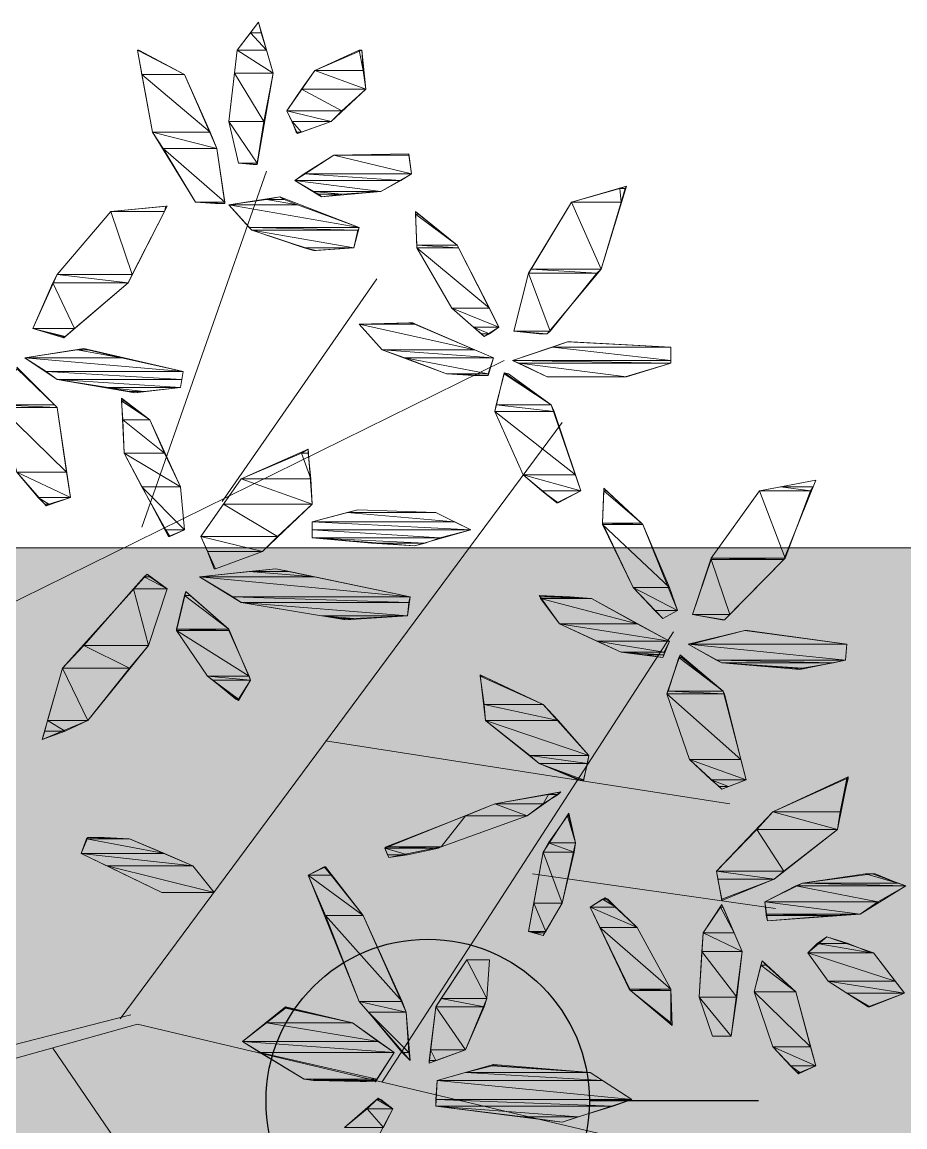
# Model space of a CAD drawing. Header units: metres. Extents: x 349703 to 349913, y 9282546 to 9282694.
# Drawn here: x 349772.268 to 349773.469, y 9282599.967 to 9282601.47 of the extents above; entities that cross this region are included whole.
import ezdxf

# ---------------------------------------------------------------- set-up
doc = ezdxf.new("R2010")
doc.units = ezdxf.units.M
doc.header["$LTSCALE"] = 0.25
for name, color, linetype, lineweight in [('AREA-VERDE', 3, 'CONTINUOUS', 9), ('ARQ-FONDO', 253, 'CONTINUOUS', 9), ('LLORAD-SIMB', 1, 'CONTINUOUS', 25), ('LLORAD-TRAMO', 1, 'CONTINUOUS', 70)]:
    doc.layers.add(name, color=color, linetype=linetype, lineweight=lineweight)

# ---------------------------------------------------------------- blocks, each defined once
blk = doc.blocks.new('ARBOL 1')
at = {"layer": 'ARQ-FONDO', "linetype": 'Continuous', "lineweight": -2}
for p, q in [((348215.4803, 9282665.0974), (348215.5096, 9282665.1358)), ((348215.5096, 9282665.1358), (348215.5297, 9282665.0664)), ((348215.3451, 9282665.0974), (348215.409, 9282665.0645)), ((348215.3652, 9282664.9859), (348215.3451, 9282665.0974)), ((348215.4694, 9282665.0006), (348215.4803, 9282665.0974)), ((348215.5863, 9282665.07), (348215.6503, 9282665.0974)), ((348215.6503, 9282665.0974), (348215.6558, 9282665.0444)), ((348215.5479, 9282665.0152), (348215.5863, 9282665.07)), ((348215.409, 9282665.0645), (348215.4529, 9282664.964)), ((348215.5297, 9282665.0664), (348215.5077, 9282664.9421)), ((348215.6558, 9282665.0444), (348215.6083, 9282665.0006)), ((348215.5626, 9282664.9841), (348215.5479, 9282665.0152)), ((348215.4822, 9282664.9439), (348215.4694, 9282665.0006)), ((348215.6083, 9282665.0006), (348215.5626, 9282664.9841)), ((348215.4237, 9282664.8909), (348215.3652, 9282664.9859)), ((348215.4529, 9282664.964), (348215.4639, 9282664.8891)), ((348215.5589, 9282664.9201), (348215.6119, 9282664.9549)), ((348215.6119, 9282664.9549), (348215.7143, 9282664.9567)), ((348215.7143, 9282664.9567), (348215.7179, 9282664.9293)), ((348215.3506, 9282664.4486), (348215.5205, 9282664.9329)), ((348215.5077, 9282664.9421), (348215.4822, 9282664.9439)), ((348215.5955, 9282664.8982), (348215.5589, 9282664.9201)), ((348215.7179, 9282664.9293), (348215.6759, 9282664.9055)), ((348215.6759, 9282664.9055), (348215.5955, 9282664.8982)), ((348216.0103, 9282664.9128), (348215.9354, 9282664.8909)), ((348215.9756, 9282664.7995), (348216.0103, 9282664.9128)), ((348215.4639, 9282664.8891), (348215.4237, 9282664.8909)), ((348215.4694, 9282664.8872), (348215.5388, 9282664.8982)), ((348215.5004, 9282664.8525), (348215.4694, 9282664.8872)), ((348215.5388, 9282664.8982), (348215.6466, 9282664.8562)), ((348215.9354, 9282664.8909), (348215.8769, 9282664.794)), ((348215.3085, 9282664.8781), (348215.2354, 9282664.7922)), ((348215.3853, 9282664.8854), (348215.3085, 9282664.8781)), ((348215.3323, 9282664.7812), (348215.3853, 9282664.8854)), ((348215.7234, 9282664.8781), (348215.7801, 9282664.8324)), ((348215.7252, 9282664.8288), (348215.7234, 9282664.8781)), ((348215.5845, 9282664.8251), (348215.5004, 9282664.8525)), ((348215.6466, 9282664.8562), (348215.6393, 9282664.8288)), ((348215.6393, 9282664.8288), (348215.5845, 9282664.8251)), ((348215.7728, 9282664.7465), (348215.7252, 9282664.8288)), ((348215.7801, 9282664.8324), (348215.8367, 9282664.7209)), ((348215.9025, 9282664.7118), (348215.9756, 9282664.7995)), ((348215.2354, 9282664.7922), (348215.2025, 9282664.7191)), ((348215.4602, 9282664.4833), (348215.6704, 9282664.7867)), ((348215.8769, 9282664.794), (348215.8568, 9282664.7154)), ((348215.2446, 9282664.7063), (348215.3323, 9282664.7812)), ((348215.8166, 9282664.7081), (348215.7728, 9282664.7465)), ((348215.6466, 9282664.7246), (348215.7179, 9282664.7264)), ((348215.6777, 9282664.6899), (348215.6466, 9282664.7246)), ((348215.7179, 9282664.7264), (348215.8294, 9282664.6789)), ((348215.2025, 9282664.7191), (348215.2446, 9282664.7063)), ((348215.8367, 9282664.7209), (348215.8166, 9282664.7081)), ((348215.8568, 9282664.7154), (348215.9025, 9282664.7118)), ((348215.1916, 9282664.6789), (348215.272, 9282664.6917)), ((348215.272, 9282664.6917), (348215.4072, 9282664.6606)), ((348215.855, 9282664.6752), (348215.9299, 9282664.7008)), ((348215.9299, 9282664.7008), (348216.0707, 9282664.6935)), ((348216.0707, 9282664.6935), (348216.0707, 9282664.6716)), ((348215.2354, 9282664.6496), (348215.1916, 9282664.6789)), ((348215.7654, 9282664.657), (348215.6777, 9282664.6899)), ((348215.8294, 9282664.6789), (348215.8221, 9282664.6551)), ((348215.1239, 9282664.3207), (348215.844, 9282664.6752)), ((348215.1806, 9282664.6661), (348215.2354, 9282664.6113)), ((348215.9025, 9282664.6533), (348215.855, 9282664.6752)), ((348216.0707, 9282664.6716), (348216.0085, 9282664.6533)), ((348215.3414, 9282664.6314), (348215.2354, 9282664.6496)), ((348215.4072, 9282664.6606), (348215.4036, 9282664.6387)), ((348215.8221, 9282664.6551), (348215.7654, 9282664.657)), ((348215.8312, 9282664.6058), (348215.844, 9282664.6588)), ((348215.844, 9282664.6588), (348215.908, 9282664.6149)), ((348216.0085, 9282664.6533), (348215.9025, 9282664.6533)), ((348215.4036, 9282664.6387), (348215.3414, 9282664.6314)), ((348215.3231, 9282664.6241), (348215.3268, 9282664.5491)), ((348215.3615, 9282664.5948), (348215.3231, 9282664.6241)), ((348215.2354, 9282664.6113), (348215.2537, 9282664.4888)), ((348215.8696, 9282664.5199), (348215.8312, 9282664.6058)), ((348215.908, 9282664.6149), (348215.9482, 9282664.4979)), ((348215.3213, 9282663.7797), (348215.9226, 9282664.5912)), ((348215.4036, 9282664.5034), (348215.3615, 9282664.5948)), ((348215.3268, 9282664.5491), (348215.3871, 9282664.4358)), ((348215.4858, 9282664.5144), (348215.5772, 9282664.5546)), ((348215.5772, 9282664.5546), (348215.5827, 9282664.4797)), ((348215.2208, 9282664.4778), (348215.1806, 9282664.5235)), ((348215.431, 9282664.4358), (348215.4858, 9282664.5144)), ((348215.9153, 9282664.4815), (348215.8696, 9282664.5199)), ((348216.2681, 9282664.5126), (348216.1913, 9282664.4979)), ((348216.2242, 9282664.4047), (348216.2681, 9282664.5126)), ((348215.409, 9282664.4449), (348215.4036, 9282664.5034)), ((348215.9482, 9282664.4979), (348215.9153, 9282664.4815)), ((348215.9775, 9282664.4541), (348215.9793, 9282664.5016)), ((348215.9793, 9282664.5016), (348216.0323, 9282664.4523)), ((348216.1913, 9282664.4979), (348216.1255, 9282664.4066)), ((348215.2537, 9282664.4888), (348215.2208, 9282664.4778)), ((348215.5827, 9282664.4797), (348215.515, 9282664.4157)), ((348215.5827, 9282664.4559), (348215.6448, 9282664.4724)), ((348215.6448, 9282664.4724), (348215.7508, 9282664.4687)), ((348215.7508, 9282664.4687), (348215.7983, 9282664.4449)), ((348215.5827, 9282664.434), (348215.5827, 9282664.4559)), ((348216.0195, 9282664.3664), (348215.9775, 9282664.4541)), ((348216.0323, 9282664.4523), (348216.0798, 9282664.3353)), ((348215.3871, 9282664.4358), (348215.409, 9282664.4449)), ((348215.4511, 9282664.3919), (348215.431, 9282664.4358)), ((348215.7983, 9282664.4449), (348215.7216, 9282664.423)), ((348215.7216, 9282664.423), (348215.5827, 9282664.434)), ((348215.515, 9282664.4157), (348215.4511, 9282664.3919)), ((348216.1255, 9282664.4066), (348216.0999, 9282664.3298)), ((348215.4291, 9282664.381), (348215.5333, 9282664.3919)), ((348215.5333, 9282664.3919), (348215.7161, 9282664.3536)), ((348216.1438, 9282664.3225), (348216.2242, 9282664.4047)), ((348215.2427, 9282664.2567), (348215.3579, 9282664.3846)), ((348215.3579, 9282664.3846), (348215.3853, 9282664.3645)), ((348215.4858, 9282664.3463), (348215.4291, 9282664.381)), ((348215.3853, 9282664.3645), (348215.3597, 9282664.2878)), ((348215.4109, 9282664.3609), (348215.3981, 9282664.3079)), ((348215.4694, 9282664.3097), (348215.4109, 9282664.3609)), ((348216.0597, 9282664.3243), (348216.0195, 9282664.3664)), ((348215.6284, 9282664.3225), (348215.4858, 9282664.3463)), ((348215.7161, 9282664.3536), (348215.7124, 9282664.328)), ((348215.8916, 9282664.3554), (348215.9628, 9282664.3517)), ((348215.919, 9282664.317), (348215.8916, 9282664.3554)), ((348215.9628, 9282664.3517), (348216.0688, 9282664.2933)), ((348216.0798, 9282664.3353), (348216.0597, 9282664.3243)), ((348215.7124, 9282664.328), (348215.6284, 9282664.3225)), ((348216.003, 9282664.2786), (348215.919, 9282664.317)), ((348216.0999, 9282664.3298), (348216.1438, 9282664.3225)), ((348215.3981, 9282664.3079), (348215.4401, 9282664.2457)), ((348215.4986, 9282664.2402), (348215.4694, 9282664.3097)), ((348215.6777, 9282663.6938), (348216.0743, 9282664.306)), ((348216.0944, 9282664.2896), (348216.1712, 9282664.3079)), ((348216.1712, 9282664.3079), (348216.3101, 9282664.2896)), ((348215.3597, 9282664.2878), (348215.2775, 9282664.1854)), ((348216.0688, 9282664.2933), (348216.0597, 9282664.2713)), ((348216.1401, 9282664.264), (348216.0944, 9282664.2896)), ((348216.3101, 9282664.2896), (348216.3083, 9282664.2677)), ((348216.0597, 9282664.2713), (348216.003, 9282664.2786)), ((348216.0652, 9282664.222), (348216.0835, 9282664.275)), ((348216.0835, 9282664.275), (348216.1419, 9282664.2256)), ((348215.2153, 9282664.1598), (348215.2427, 9282664.2567)), ((348216.2461, 9282664.2549), (348216.1401, 9282664.264)), ((348216.3083, 9282664.2677), (348216.2461, 9282664.2549)), ((348215.4401, 9282664.2457), (348215.4822, 9282664.2128)), ((348215.4822, 9282664.2128), (348215.4986, 9282664.2402)), ((348215.8111, 9282664.2476), (348215.8184, 9282664.1854)), ((348215.897, 9282664.2073), (348215.8111, 9282664.2476)), ((348216.1419, 9282664.2256), (348216.173, 9282664.105)), ((348216.0962, 9282664.1324), (348216.0652, 9282664.222)), ((348215.9592, 9282664.1379), (348215.897, 9282664.2073)), ((348215.2775, 9282664.1854), (348215.2153, 9282664.1598)), ((348215.8184, 9282664.1854), (348215.8916, 9282664.1269)), ((348215.6009, 9282664.158), (348216.1511, 9282664.0721)), ((348215.9519, 9282664.1032), (348215.9592, 9282664.1379)), ((348215.8916, 9282664.1269), (348215.9519, 9282664.1032)), ((348216.1401, 9282664.0922), (348216.0962, 9282664.1324)), ((348216.173, 9282664.105), (348216.1401, 9282664.0922)), ((348216.2096, 9282664.0611), (348216.3119, 9282664.1087)), ((348216.3119, 9282664.1087), (348216.2973, 9282664.0374)), ((348215.9208, 9282664.0886), (348215.8312, 9282664.0721)), ((348215.8751, 9282664.0557), (348215.9208, 9282664.0886)), ((348215.8312, 9282664.0721), (348215.6814, 9282664.0118)), ((348216.1328, 9282663.9807), (348216.2096, 9282664.0611)), ((348215.7581, 9282664.0136), (348215.8751, 9282664.0557)), ((348215.9318, 9282664.0593), (348215.897, 9282664.0063)), ((348215.9409, 9282664.0191), (348215.9318, 9282664.0593)), ((348216.2973, 9282664.0374), (348216.2114, 9282663.9698)), ((348215.2683, 9282664.0045), (348215.2775, 9282664.0264)), ((348215.2775, 9282664.0264), (348215.3341, 9282664.0246)), ((348215.3341, 9282664.0246), (348215.42, 9282663.988)), ((348215.9226, 9282663.9369), (348215.9409, 9282664.0191)), ((348215.378, 9282663.9515), (348215.2683, 9282664.0045)), ((348215.6814, 9282664.0118), (348215.6869, 9282663.999)), ((348215.6869, 9282663.999), (348215.7581, 9282664.0136)), ((348215.897, 9282664.0063), (348215.8769, 9282663.8985)), ((348215.42, 9282663.988), (348215.4493, 9282663.9515)), ((348215.5772, 9282663.9752), (348215.6009, 9282663.9862)), ((348215.6009, 9282663.9862), (348215.6521, 9282663.9204)), ((348215.6466, 9282663.8034), (348215.5772, 9282663.9752)), ((348215.8824, 9282663.9771), (348216.2132, 9282663.9295)), ((348216.1401, 9282663.9405), (348216.1328, 9282663.9807)), ((348216.2114, 9282663.9698), (348216.1401, 9282663.9405)), ((348216.2498, 9282663.9643), (348216.3448, 9282663.9771)), ((348216.3448, 9282663.9771), (348216.3905, 9282663.9606)), ((348216.1986, 9282663.9387), (348216.2498, 9282663.9643)), ((348216.3905, 9282663.9606), (348216.3284, 9282663.9222)), ((348215.4493, 9282663.9515), (348215.378, 9282663.9515)), ((348215.961, 9282663.9314), (348215.9811, 9282663.9442)), ((348215.9811, 9282663.9442), (348216.025, 9282663.904)), ((348215.897, 9282663.893), (348215.9226, 9282663.9369)), ((348216.0158, 9282663.8181), (348215.961, 9282663.9314)), ((348216.1145, 9282663.8966), (348216.1401, 9282663.935)), ((348216.1401, 9282663.935), (348216.1675, 9282663.8711)), ((348216.2023, 9282663.9131), (348216.1986, 9282663.9387)), ((348215.6521, 9282663.9204), (348215.7106, 9282663.7888)), ((348216.3284, 9282663.9222), (348216.2023, 9282663.9131)), ((348215.8769, 9282663.8985), (348215.897, 9282663.893)), ((348216.025, 9282663.904), (348216.0707, 9282663.8199)), ((348216.109, 9282663.8089), (348216.1145, 9282663.8966)), ((348216.2571, 9282663.8692), (348216.2827, 9282663.8912)), ((348216.2827, 9282663.8912), (348216.3466, 9282663.8692)), ((348216.1675, 9282663.8711), (348216.1529, 9282663.7559)), ((348216.2845, 9282663.8308), (348216.2571, 9282663.8692)), ((348216.3466, 9282663.8692), (348216.3887, 9282663.8144)), ((348215.7929, 9282663.8601), (348215.7508, 9282663.7961)), ((348215.8239, 9282663.8601), (348215.7929, 9282663.8601)), ((348215.8203, 9282663.8071), (348215.8239, 9282663.8601)), ((348216.184, 9282663.8162), (348216.1949, 9282663.8583)), ((348216.1949, 9282663.8583), (348216.2406, 9282663.8162)), ((348216.0707, 9282663.8199), (348216.0725, 9282663.7705)), ((348216.3393, 9282663.7961), (348216.2845, 9282663.8308)), ((348215.791, 9282663.7376), (348215.8203, 9282663.8071)), ((348216.0725, 9282663.7705), (348216.0158, 9282663.8181)), ((348216.1273, 9282663.7559), (348216.109, 9282663.8089)), ((348216.2096, 9282663.7413), (348216.184, 9282663.8162)), ((348216.2406, 9282663.8162), (348216.2681, 9282663.7157)), ((348216.3887, 9282663.8144), (348216.3393, 9282663.7961)), ((348215.4876, 9282663.7486), (348215.5461, 9282663.7961)), ((348215.5461, 9282663.7961), (348215.6375, 9282663.7742)), ((348215.7161, 9282663.723), (348215.6466, 9282663.8034)), ((348215.7508, 9282663.7961), (348215.7417, 9282663.7194)), ((348214.8754, 9282663.6664), (348215.3359, 9282663.7852)), ((348215.7106, 9282663.7888), (348215.7161, 9282663.723)), ((348214.8735, 9282663.6408), (348215.3451, 9282663.7724)), ((348215.3451, 9282663.7724), (348216.2644, 9282663.5549)), ((348215.6375, 9282663.7742), (348215.6942, 9282663.734)), ((348215.5717, 9282663.6974), (348215.4876, 9282663.7486)), ((348216.1529, 9282663.7559), (348216.1273, 9282663.7559)), ((348215.2299, 9282663.7395), (348215.9043, 9282662.7525)), ((348215.6942, 9282663.734), (348215.6686, 9282663.6938)), ((348215.7417, 9282663.7194), (348215.791, 9282663.7376)), ((348216.2443, 9282663.7047), (348216.2096, 9282663.7413)), ((348215.7526, 9282663.6956), (348215.8294, 9282663.7175)), ((348215.8294, 9282663.7175), (348215.961, 9282663.7066)), ((348216.2681, 9282663.7157), (348216.2443, 9282663.7047)), ((348215.961, 9282663.7066), (348216.0177, 9282663.67)), ((348215.6686, 9282663.6938), (348215.5717, 9282663.6974)), ((348215.7508, 9282663.6609), (348215.7526, 9282663.6956)), ((348215.6722, 9282663.6718), (348215.6265, 9282663.6316)), ((348215.6923, 9282663.6572), (348215.6722, 9282663.6718)), ((348216.0177, 9282663.67), (348215.9226, 9282663.6389)), ((348215.632, 9282663.5439), (348215.6923, 9282663.6572)), ((348215.9226, 9282663.6389), (348215.7508, 9282663.6609))]:
    blk.add_line(p, q, dxfattribs=at)
for points in [[(348215.5096, 9282665.1358), (348215.5132, 9282665.1212), (348215.4986, 9282665.1212)], [(348215.4986, 9282665.1212), (348215.5205, 9282665.0974), (348215.4803, 9282665.0974)], [(348215.5132, 9282665.1212), (348215.4986, 9282665.1212), (348215.5205, 9282665.0974)], [(348215.3451, 9282665.0974), (348215.3469, 9282665.0974), (348215.3469, 9282665.0974)], [(348215.3469, 9282665.0974), (348215.3451, 9282665.0974), (348215.409, 9282665.0645)], [(348215.3451, 9282665.0974), (348215.409, 9282665.0645), (348215.3506, 9282665.0645)], [(348215.4803, 9282665.0974), (348215.5297, 9282665.0664), (348215.4767, 9282665.0664)], [(348215.5205, 9282665.0974), (348215.4803, 9282665.0974), (348215.5297, 9282665.0664)], [(348215.6466, 9282665.0974), (348215.6521, 9282665.07), (348215.5863, 9282665.07)], [(348215.6503, 9282665.0974), (348215.6466, 9282665.0974), (348215.6466, 9282665.0974)], [(348215.6503, 9282665.0974), (348215.6466, 9282665.0974), (348215.6521, 9282665.07)], [(348215.5863, 9282665.07), (348215.6558, 9282665.0444), (348215.5681, 9282665.0444)], [(348215.6521, 9282665.07), (348215.5863, 9282665.07), (348215.6558, 9282665.0444)], [(348215.409, 9282665.0645), (348215.3506, 9282665.0645), (348215.4438, 9282664.9859)], [(348215.3506, 9282665.0645), (348215.4438, 9282664.9859), (348215.3652, 9282664.9859)], [(348215.4767, 9282665.0664), (348215.5169, 9282665.0006), (348215.4694, 9282665.0006)], [(348215.5297, 9282665.0664), (348215.4767, 9282665.0664), (348215.5169, 9282665.0006)], [(348215.5681, 9282665.0444), (348215.6229, 9282665.0152), (348215.5479, 9282665.0152)], [(348215.6558, 9282665.0444), (348215.5681, 9282665.0444), (348215.6229, 9282665.0152)], [(348215.6229, 9282665.0152), (348215.5479, 9282665.0152), (348215.6083, 9282665.0006)], [(348215.5479, 9282665.0152), (348215.6083, 9282665.0006), (348215.5553, 9282665.0006)], [(348215.5169, 9282665.0006), (348215.4694, 9282665.0006), (348215.5077, 9282664.9439)], [(348215.4694, 9282665.0006), (348215.5077, 9282664.9439), (348215.4822, 9282664.9439)], [(348215.5553, 9282665.0006), (348215.5607, 9282664.9859), (348215.5681, 9282664.9859)], [(348215.5553, 9282665.0006), (348215.6083, 9282665.0006), (348215.5681, 9282664.9859)], [(348215.4438, 9282664.9859), (348215.3652, 9282664.9859), (348215.4529, 9282664.964)], [(348215.3652, 9282664.9859), (348215.4529, 9282664.964), (348215.3798, 9282664.964)], [(348215.5607, 9282664.9859), (348215.5681, 9282664.9859), (348215.5626, 9282664.9841)], [(348215.4529, 9282664.964), (348215.3798, 9282664.964), (348215.4639, 9282664.8909)], [(348215.3798, 9282664.964), (348215.4639, 9282664.8909), (348215.4237, 9282664.8909)], [(348215.6119, 9282664.9549), (348215.7179, 9282664.9293), (348215.5717, 9282664.9293)], [(348215.7143, 9282664.9567), (348215.7143, 9282664.9549), (348215.6119, 9282664.9549)], [(348215.7143, 9282664.9549), (348215.6119, 9282664.9549), (348215.7179, 9282664.9293)], [(348215.5077, 9282664.9421), (348215.5023, 9282664.9421), (348215.4822, 9282664.9439)], [(348215.4822, 9282664.9439), (348215.5077, 9282664.9439), (348215.5077, 9282664.9421)], [(348215.5077, 9282664.9421), (348215.5077, 9282664.9421), (348215.5023, 9282664.9421)], [(348215.5717, 9282664.9293), (348215.7033, 9282664.9201), (348215.5589, 9282664.9201)], [(348215.7033, 9282664.9201), (348215.5589, 9282664.9201), (348215.6759, 9282664.9055)], [(348215.5589, 9282664.9201), (348215.6759, 9282664.9055), (348215.5845, 9282664.9055)], [(348215.7179, 9282664.9293), (348215.5717, 9282664.9293), (348215.7033, 9282664.9201)], [(348215.5845, 9282664.9055), (348215.5918, 9282664.9019), (348215.6229, 9282664.9019)], [(348215.5845, 9282664.9055), (348215.6759, 9282664.9055), (348215.6229, 9282664.9019)], [(348215.5918, 9282664.9019), (348215.6229, 9282664.9019), (348215.5955, 9282664.8982)], [(348216.0012, 9282664.9092), (348216.003, 9282664.8909), (348215.9354, 9282664.8909)], [(348216.0103, 9282664.9128), (348216.0085, 9282664.9092), (348216.0012, 9282664.9092)], [(348216.0085, 9282664.9092), (348216.0012, 9282664.9092), (348216.003, 9282664.8909)], [(348215.4639, 9282664.8891), (348215.4511, 9282664.8891), (348215.4237, 9282664.8909)], [(348215.4237, 9282664.8909), (348215.4639, 9282664.8909), (348215.4639, 9282664.8891)], [(348215.4639, 9282664.8891), (348215.4639, 9282664.8891), (348215.4511, 9282664.8891)], [(348215.5205, 9282664.8946), (348215.5626, 9282664.8872), (348215.4694, 9282664.8872)], [(348215.5626, 9282664.8872), (348215.4694, 9282664.8872), (348215.6466, 9282664.8562)], [(348215.4694, 9282664.8872), (348215.6466, 9282664.8562), (348215.4968, 9282664.8562)], [(348215.5388, 9282664.8982), (348215.5443, 9282664.8946), (348215.5205, 9282664.8946)], [(348215.5443, 9282664.8946), (348215.5205, 9282664.8946), (348215.5626, 9282664.8872)], [(348215.9354, 9282664.8909), (348215.9756, 9282664.7995), (348215.8806, 9282664.7995)], [(348216.003, 9282664.8909), (348215.9354, 9282664.8909), (348215.9756, 9282664.7995)], [(348215.3085, 9282664.8781), (348215.3378, 9282664.7922), (348215.2354, 9282664.7922)], [(348215.3835, 9282664.8854), (348215.3816, 9282664.8781), (348215.3085, 9282664.8781)], [(348215.3816, 9282664.8781), (348215.3085, 9282664.8781), (348215.3378, 9282664.7922)], [(348215.3853, 9282664.8854), (348215.3835, 9282664.8854), (348215.3816, 9282664.8781)], [(348215.3853, 9282664.8854), (348215.3835, 9282664.8854), (348215.3835, 9282664.8854)], [(348215.7234, 9282664.8781), (348215.7271, 9282664.8745), (348215.7234, 9282664.8745)], [(348215.7271, 9282664.8745), (348215.7234, 9282664.8745), (348215.7801, 9282664.8324)], [(348215.7234, 9282664.8745), (348215.7801, 9282664.8324), (348215.7252, 9282664.8324)], [(348215.6466, 9282664.8562), (348215.4968, 9282664.8562), (348215.6448, 9282664.8525)], [(348215.4968, 9282664.8562), (348215.6448, 9282664.8525), (348215.5004, 9282664.8525)], [(348215.6448, 9282664.8525), (348215.5004, 9282664.8525), (348215.6393, 9282664.8288)], [(348215.5004, 9282664.8525), (348215.6393, 9282664.8288), (348215.5717, 9282664.8288)], [(348215.5882, 9282664.8251), (348215.5845, 9282664.8251), (348215.5717, 9282664.8288)], [(348215.5717, 9282664.8288), (348215.6393, 9282664.8288), (348215.5882, 9282664.8251)], [(348215.7801, 9282664.8324), (348215.7252, 9282664.8324), (348215.7819, 9282664.8288)], [(348215.7252, 9282664.8324), (348215.7819, 9282664.8288), (348215.7252, 9282664.8288)], [(348215.7819, 9282664.8288), (348215.7252, 9282664.8288), (348215.8239, 9282664.7465)], [(348215.7252, 9282664.8288), (348215.8239, 9282664.7465), (348215.7728, 9282664.7465)], [(348215.5882, 9282664.8251), (348215.5882, 9282664.8251), (348215.5845, 9282664.8251)], [(348215.8806, 9282664.7995), (348215.9701, 9282664.794), (348215.8769, 9282664.794)], [(348215.9756, 9282664.7995), (348215.8806, 9282664.7995), (348215.9701, 9282664.794)], [(348215.2354, 9282664.7922), (348215.3323, 9282664.7812), (348215.2299, 9282664.7812)], [(348215.3378, 9282664.7922), (348215.2354, 9282664.7922), (348215.3323, 9282664.7812)], [(348215.8769, 9282664.794), (348215.9062, 9282664.7154), (348215.8568, 9282664.7154)], [(348215.9701, 9282664.794), (348215.8769, 9282664.794), (348215.9062, 9282664.7154)], [(348215.2299, 9282664.7812), (348215.2592, 9282664.7191), (348215.2025, 9282664.7191)], [(348215.3323, 9282664.7812), (348215.2299, 9282664.7812), (348215.2592, 9282664.7191)], [(348215.8239, 9282664.7465), (348215.7728, 9282664.7465), (348215.8367, 9282664.7209)], [(348215.7728, 9282664.7465), (348215.8367, 9282664.7209), (348215.802, 9282664.7209)], [(348215.7143, 9282664.7264), (348215.7234, 9282664.7246), (348215.6466, 9282664.7246)], [(348215.7234, 9282664.7246), (348215.6466, 9282664.7246), (348215.8038, 9282664.6899)], [(348215.6466, 9282664.7246), (348215.8038, 9282664.6899), (348215.6777, 9282664.6899)], [(348215.7179, 9282664.7264), (348215.7197, 9282664.7264), (348215.7143, 9282664.7264)], [(348215.7197, 9282664.7264), (348215.7143, 9282664.7264), (348215.7234, 9282664.7246)], [(348215.2025, 9282664.7191), (348215.2427, 9282664.7081), (348215.2464, 9282664.7081)], [(348215.2025, 9282664.7191), (348215.2592, 9282664.7191), (348215.2464, 9282664.7081)], [(348215.2427, 9282664.7081), (348215.2464, 9282664.7081), (348215.2446, 9282664.7063)], [(348215.802, 9282664.7209), (348215.813, 9282664.7118), (348215.8239, 9282664.7118)], [(348215.802, 9282664.7209), (348215.8367, 9282664.7209), (348215.8239, 9282664.7118)], [(348215.813, 9282664.7118), (348215.8239, 9282664.7118), (348215.8166, 9282664.7081)], [(348215.9025, 9282664.7118), (348215.8916, 9282664.7118), (348215.8568, 9282664.7154)], [(348215.8568, 9282664.7154), (348215.9062, 9282664.7154), (348215.9025, 9282664.7118)], [(348215.9025, 9282664.7118), (348215.9025, 9282664.7118), (348215.8916, 9282664.7118)], [(348215.272, 9282664.6917), (348215.2775, 9282664.6899), (348215.2628, 9282664.6899)], [(348215.9098, 9282664.6935), (348216.0707, 9282664.6752), (348215.855, 9282664.6752)], [(348215.9299, 9282664.7008), (348216.0707, 9282664.6935), (348215.9098, 9282664.6935)], [(348216.0707, 9282664.6935), (348215.9098, 9282664.6935), (348216.0707, 9282664.6752)], [(348215.9299, 9282664.7008), (348215.9354, 9282664.7008), (348215.9354, 9282664.7008)], [(348215.9354, 9282664.7008), (348215.9299, 9282664.7008), (348216.0707, 9282664.6935)], [(348215.2628, 9282664.6899), (348215.3231, 9282664.6789), (348215.1916, 9282664.6789)], [(348215.3231, 9282664.6789), (348215.1916, 9282664.6789), (348215.4072, 9282664.6606)], [(348215.1916, 9282664.6789), (348215.4072, 9282664.6606), (348215.2208, 9282664.6606)], [(348215.2775, 9282664.6899), (348215.2628, 9282664.6899), (348215.3231, 9282664.6789)], [(348215.8038, 9282664.6899), (348215.6777, 9282664.6899), (348215.8294, 9282664.6789)], [(348215.6777, 9282664.6899), (348215.8294, 9282664.6789), (348215.7088, 9282664.6789)], [(348215.8294, 9282664.6789), (348215.7088, 9282664.6789), (348215.8221, 9282664.657)], [(348215.7088, 9282664.6789), (348215.8221, 9282664.657), (348215.7654, 9282664.657)], [(348215.1806, 9282664.6643), (348215.2318, 9282664.6149), (348215.1568, 9282664.6149)], [(348215.2318, 9282664.6149), (348215.1806, 9282664.6643)], [(348216.0707, 9282664.6752), (348215.855, 9282664.6752), (348216.0707, 9282664.6716)], [(348215.855, 9282664.6752), (348216.0707, 9282664.6716), (348215.8641, 9282664.6716)], [(348215.8641, 9282664.6716), (348215.9025, 9282664.6533), (348216.0103, 9282664.6533)], [(348215.8641, 9282664.6716), (348216.0707, 9282664.6716), (348216.0103, 9282664.6533)], [(348215.4072, 9282664.6606), (348215.2208, 9282664.6606), (348215.4054, 9282664.6496)], [(348215.2208, 9282664.6606), (348215.4054, 9282664.6496), (348215.2354, 9282664.6496)], [(348215.4054, 9282664.6496), (348215.2354, 9282664.6496), (348215.4036, 9282664.6387)], [(348215.2354, 9282664.6496), (348215.4036, 9282664.6387), (348215.3049, 9282664.6387)], [(348215.8221, 9282664.6551), (348215.802, 9282664.6551), (348215.7654, 9282664.657)], [(348215.7654, 9282664.657), (348215.8221, 9282664.657), (348215.8221, 9282664.6551)], [(348215.8221, 9282664.6551), (348215.8221, 9282664.6551), (348215.802, 9282664.6551)], [(348215.844, 9282664.657), (348215.908, 9282664.6149), (348215.8331, 9282664.6149)], [(348215.844, 9282664.6588), (348215.8495, 9282664.657), (348215.844, 9282664.657)], [(348215.8495, 9282664.657), (348215.844, 9282664.657), (348215.908, 9282664.6149)], [(348215.9025, 9282664.6533), (348216.0103, 9282664.6533), (348216.0085, 9282664.6533)], [(348215.3049, 9282664.6387), (348215.3341, 9282664.6332), (348215.3542, 9282664.6332)], [(348215.3049, 9282664.6387), (348215.4036, 9282664.6387), (348215.3542, 9282664.6332)], [(348215.3341, 9282664.6332), (348215.3542, 9282664.6332), (348215.3414, 9282664.6314)], [(348215.3231, 9282664.6241), (348215.3268, 9282664.6204), (348215.3231, 9282664.6204)], [(348215.3268, 9282664.6204), (348215.3231, 9282664.6204), (348215.3615, 9282664.5948)], [(348215.3231, 9282664.6204), (348215.3615, 9282664.5948), (348215.325, 9282664.5948)], [(348215.2318, 9282664.6149), (348215.1568, 9282664.6149), (348215.2354, 9282664.6113)], [(348215.1568, 9282664.6149), (348215.2354, 9282664.6113), (348215.1587, 9282664.6113)], [(348215.2354, 9282664.6113), (348215.1587, 9282664.6113), (348215.2482, 9282664.5235)], [(348215.1587, 9282664.6113), (348215.2482, 9282664.5235), (348215.1806, 9282664.5235)], [(348215.8331, 9282664.6149), (348215.9117, 9282664.6058), (348215.8312, 9282664.6058)], [(348215.9117, 9282664.6058), (348215.8312, 9282664.6058), (348215.9409, 9282664.5199)], [(348215.8312, 9282664.6058), (348215.9409, 9282664.5199), (348215.8696, 9282664.5199)], [(348215.908, 9282664.6149), (348215.8331, 9282664.6149), (348215.9117, 9282664.6058)], [(348215.3615, 9282664.5948), (348215.325, 9282664.5948), (348215.3816, 9282664.5491)], [(348215.325, 9282664.5948), (348215.3816, 9282664.5491), (348215.3268, 9282664.5491)], [(348215.3816, 9282664.5491), (348215.3268, 9282664.5491), (348215.4036, 9282664.5034)], [(348215.3268, 9282664.5491), (348215.4036, 9282664.5034), (348215.3506, 9282664.5034)], [(348215.5681, 9282664.5491), (348215.5808, 9282664.5144), (348215.4858, 9282664.5144)], [(348215.5772, 9282664.5546), (348215.5772, 9282664.5491), (348215.5681, 9282664.5491)], [(348215.5772, 9282664.5491), (348215.5681, 9282664.5491), (348215.5808, 9282664.5144)], [(348215.2482, 9282664.5235), (348215.1806, 9282664.5235), (348215.2537, 9282664.4888)], [(348215.1806, 9282664.5235), (348215.2537, 9282664.4888), (348215.2098, 9282664.4888)], [(348215.4858, 9282664.5144), (348215.5827, 9282664.4797), (348215.462, 9282664.4797)], [(348215.5808, 9282664.5144), (348215.4858, 9282664.5144), (348215.5827, 9282664.4797)], [(348215.9409, 9282664.5199), (348215.8696, 9282664.5199), (348215.9482, 9282664.4979)], [(348215.8696, 9282664.5199), (348215.9482, 9282664.4979), (348215.8952, 9282664.4979)], [(348216.2681, 9282664.5126), (348216.2644, 9282664.5034), (348216.2205, 9282664.5034)], [(348215.4036, 9282664.5034), (348215.3506, 9282664.5034), (348215.409, 9282664.4449)], [(348215.3506, 9282664.5034), (348215.409, 9282664.4449), (348215.3835, 9282664.4449)], [(348215.9171, 9282664.4815), (348215.9153, 9282664.4815), (348215.8952, 9282664.4979)], [(348215.8952, 9282664.4979), (348215.9482, 9282664.4979), (348215.9171, 9282664.4815)], [(348215.9793, 9282664.4979), (348216.0305, 9282664.4541), (348215.9775, 9282664.4541)], [(348215.9793, 9282664.5016), (348215.9829, 9282664.4979), (348215.9793, 9282664.4979)], [(348215.9829, 9282664.4979), (348215.9793, 9282664.4979), (348216.0305, 9282664.4541)], [(348216.1913, 9282664.4979), (348216.226, 9282664.4066), (348216.1255, 9282664.4066)], [(348216.2205, 9282664.5034), (348216.2607, 9282664.4979), (348216.1913, 9282664.4979)], [(348216.2607, 9282664.4979), (348216.1913, 9282664.4979), (348216.226, 9282664.4066)], [(348216.2644, 9282664.5034), (348216.2205, 9282664.5034), (348216.2607, 9282664.4979)], [(348215.2537, 9282664.4888), (348215.2098, 9282664.4888), (348215.2244, 9282664.4797)], [(348215.2098, 9282664.4888), (348215.2244, 9282664.4797), (348215.219, 9282664.4797)], [(348215.9171, 9282664.4815), (348215.9171, 9282664.4815), (348215.9153, 9282664.4815)], [(348215.219, 9282664.4797), (348215.2244, 9282664.4797), (348215.2208, 9282664.4778)], [(348215.462, 9282664.4797), (348215.5352, 9282664.4358), (348215.431, 9282664.4358)], [(348215.5827, 9282664.4797), (348215.462, 9282664.4797), (348215.5352, 9282664.4358)], [(348215.6302, 9282664.4687), (348215.7764, 9282664.4559), (348215.5827, 9282664.4559)], [(348215.6448, 9282664.4724), (348215.7508, 9282664.4687), (348215.6302, 9282664.4687)], [(348215.7508, 9282664.4687), (348215.6302, 9282664.4687), (348215.7764, 9282664.4559)], [(348215.7764, 9282664.4559), (348215.5827, 9282664.4559), (348215.7983, 9282664.4449)], [(348215.5827, 9282664.4559), (348215.7983, 9282664.4449), (348215.5827, 9282664.4449)], [(348216.0305, 9282664.4541), (348215.9775, 9282664.4541), (348216.0323, 9282664.4523)], [(348215.9775, 9282664.4541), (348216.0323, 9282664.4523), (348215.9775, 9282664.4523)], [(348216.0323, 9282664.4523), (348215.9775, 9282664.4523), (348216.0688, 9282664.3664)], [(348215.9775, 9282664.4523), (348216.0688, 9282664.3664), (348216.0195, 9282664.3664)], [(348215.409, 9282664.4449), (348215.3835, 9282664.4449), (348215.3889, 9282664.4358)], [(348215.3835, 9282664.4449), (348215.3889, 9282664.4358), (348215.3871, 9282664.4358)], [(348215.3871, 9282664.4358), (348215.3889, 9282664.4358), (348215.3889, 9282664.4358)], [(348215.5352, 9282664.4358), (348215.431, 9282664.4358), (348215.515, 9282664.4157)], [(348215.431, 9282664.4358), (348215.515, 9282664.4157), (348215.4401, 9282664.4157)], [(348215.7983, 9282664.4449), (348215.5827, 9282664.4449), (348215.7563, 9282664.434)], [(348215.5827, 9282664.4449), (348215.7563, 9282664.434), (348215.5827, 9282664.434)], [(348215.5827, 9282664.434), (348215.6631, 9282664.4267), (348215.7362, 9282664.4267)], [(348215.5827, 9282664.434), (348215.7563, 9282664.434), (348215.7362, 9282664.4267)], [(348215.6631, 9282664.4267), (348215.7362, 9282664.4267), (348215.7216, 9282664.423)], [(348215.4511, 9282664.3919), (348215.4493, 9282664.3919), (348215.4401, 9282664.4157)], [(348215.4401, 9282664.4157), (348215.515, 9282664.4157), (348215.4511, 9282664.3919)], [(348216.226, 9282664.4066), (348216.1255, 9282664.4066), (348216.2242, 9282664.4047)], [(348216.1255, 9282664.4066), (348216.2242, 9282664.4047), (348216.1255, 9282664.4047)], [(348215.4511, 9282664.3919), (348215.4511, 9282664.3919), (348215.4493, 9282664.3919)], [(348215.5333, 9282664.3919), (348215.5516, 9282664.3883), (348215.4968, 9282664.3883)], [(348216.1255, 9282664.4047), (348216.1511, 9282664.3298), (348216.0999, 9282664.3298)], [(348216.2242, 9282664.4047), (348216.1255, 9282664.4047), (348216.1511, 9282664.3298)], [(348215.3542, 9282664.381), (348215.3853, 9282664.3645), (348215.3396, 9282664.3645)], [(348215.3579, 9282664.3846), (348215.3615, 9282664.381), (348215.3542, 9282664.381)], [(348215.3615, 9282664.381), (348215.3542, 9282664.381), (348215.3853, 9282664.3645)], [(348215.4968, 9282664.3883), (348215.5863, 9282664.381), (348215.4291, 9282664.381)], [(348215.5863, 9282664.381), (348215.4291, 9282664.381), (348215.7161, 9282664.3536)], [(348215.4291, 9282664.381), (348215.7161, 9282664.3536), (348215.4748, 9282664.3536)], [(348215.5516, 9282664.3883), (348215.4968, 9282664.3883), (348215.5863, 9282664.381)], [(348215.3396, 9282664.3645), (348215.3597, 9282664.2878), (348215.272, 9282664.2878)], [(348215.3853, 9282664.3645), (348215.3396, 9282664.3645), (348215.3597, 9282664.2878)], [(348215.4109, 9282664.3609), (348215.4164, 9282664.3554), (348215.409, 9282664.3554)], [(348216.0688, 9282664.3664), (348216.0195, 9282664.3664), (348216.0798, 9282664.3353)], [(348216.0195, 9282664.3664), (348216.0798, 9282664.3353), (348216.0487, 9282664.3353)], [(348215.409, 9282664.3554), (348215.4694, 9282664.3097), (348215.3981, 9282664.3097)], [(348215.4164, 9282664.3554), (348215.409, 9282664.3554), (348215.4694, 9282664.3097)], [(348215.7161, 9282664.3536), (348215.4748, 9282664.3536), (348215.7143, 9282664.3463)], [(348215.4748, 9282664.3536), (348215.7143, 9282664.3463), (348215.4858, 9282664.3463)], [(348215.7143, 9282664.3463), (348215.4858, 9282664.3463), (348215.7124, 9282664.328)], [(348215.4858, 9282664.3463), (348215.7124, 9282664.328), (348215.5955, 9282664.328)], [(348215.8916, 9282664.3554), (348215.9336, 9282664.3536), (348215.8934, 9282664.3536)], [(348215.9336, 9282664.3536), (348215.8934, 9282664.3536), (348215.9628, 9282664.3517)], [(348215.8934, 9282664.3536), (348215.9628, 9282664.3517), (348215.8934, 9282664.3517)], [(348215.9628, 9282664.3517), (348215.8934, 9282664.3517), (348216.025, 9282664.317)], [(348215.8934, 9282664.3517), (348216.025, 9282664.317), (348215.919, 9282664.317)], [(348216.0798, 9282664.3353), (348216.0487, 9282664.3353), (348216.0597, 9282664.3243)], [(348216.0487, 9282664.3353), (348216.0597, 9282664.3243), (348216.0597, 9282664.3243)], [(348215.5955, 9282664.328), (348215.6229, 9282664.3243), (348215.6393, 9282664.3243)], [(348215.5955, 9282664.328), (348215.7124, 9282664.328), (348215.6393, 9282664.3243)], [(348215.6229, 9282664.3243), (348215.6393, 9282664.3243), (348215.6284, 9282664.3225)], [(348216.025, 9282664.317), (348215.919, 9282664.317), (348216.0688, 9282664.2933)], [(348215.919, 9282664.317), (348216.0688, 9282664.2933), (348215.9701, 9282664.2933)], [(348216.0597, 9282664.3243), (348216.0597, 9282664.3243)], [(348216.1438, 9282664.3225), (348216.1401, 9282664.3225), (348216.0999, 9282664.3298)], [(348216.0999, 9282664.3298), (348216.1511, 9282664.3298), (348216.1438, 9282664.3225)], [(348216.1438, 9282664.3225), (348216.1438, 9282664.3225), (348216.1401, 9282664.3225)], [(348215.4694, 9282664.3097), (348215.3981, 9282664.3097), (348215.4694, 9282664.3079)], [(348215.3981, 9282664.3097), (348215.4694, 9282664.3079), (348215.3981, 9282664.3079)], [(348215.4694, 9282664.3079), (348215.3981, 9282664.3079), (348215.4968, 9282664.2457)], [(348215.3981, 9282664.3079), (348215.4968, 9282664.2457), (348215.4401, 9282664.2457)], [(348216.1712, 9282664.3079), (348216.3101, 9282664.2896), (348216.0981, 9282664.2896)], [(348216.1712, 9282664.3079), (348216.1748, 9282664.3079), (348216.1748, 9282664.3079)], [(348216.1748, 9282664.3079), (348216.1712, 9282664.3079), (348216.3101, 9282664.2896)], [(348215.272, 9282664.2878), (348215.3341, 9282664.2567), (348215.2427, 9282664.2567)], [(348215.3597, 9282664.2878), (348215.272, 9282664.2878), (348215.3341, 9282664.2567)], [(348216.0688, 9282664.2933), (348215.9701, 9282664.2933), (348216.0615, 9282664.2786)], [(348215.9701, 9282664.2933), (348216.0615, 9282664.2786), (348216.003, 9282664.2786)], [(348216.3101, 9282664.2896), (348216.0981, 9282664.2896), (348216.0944, 9282664.2896)], [(348216.3101, 9282664.2896), (348216.0944, 9282664.2896), (348216.3083, 9282664.2677)], [(348216.0944, 9282664.2896), (348216.3083, 9282664.2677), (348216.1328, 9282664.2677)], [(348216.0981, 9282664.2896), (348216.3101, 9282664.2896), (348216.3101, 9282664.2896)], [(348216.0615, 9282664.2786), (348216.003, 9282664.2786), (348216.0615, 9282664.275)], [(348216.003, 9282664.2786), (348216.0615, 9282664.275), (348216.0359, 9282664.275)], [(348216.0359, 9282664.275), (348216.0615, 9282664.275), (348216.0597, 9282664.2713)], [(348216.0816, 9282664.2713), (348216.1419, 9282664.2256), (348216.067, 9282664.2256)], [(348216.0835, 9282664.275), (348216.0853, 9282664.2713), (348216.0816, 9282664.2713)], [(348216.0853, 9282664.2713), (348216.0816, 9282664.2713), (348216.1419, 9282664.2256)], [(348215.2427, 9282664.2567), (348215.2775, 9282664.1854), (348215.2226, 9282664.1854)], [(348215.3341, 9282664.2567), (348215.2427, 9282664.2567), (348215.2775, 9282664.1854)], [(348216.3083, 9282664.2677), (348216.1328, 9282664.2677), (348216.2918, 9282664.264)], [(348216.1328, 9282664.2677), (348216.2918, 9282664.264), (348216.1401, 9282664.264)], [(348216.1401, 9282664.264), (348216.2388, 9282664.2567), (348216.2498, 9282664.2567)], [(348216.1401, 9282664.264), (348216.2918, 9282664.264), (348216.2498, 9282664.2567)], [(348216.2388, 9282664.2567), (348216.2498, 9282664.2567), (348216.2461, 9282664.2549)], [(348215.4968, 9282664.2457), (348215.4401, 9282664.2457), (348215.4986, 9282664.2402)], [(348215.4401, 9282664.2457), (348215.4986, 9282664.2402), (348215.4474, 9282664.2402)], [(348215.4474, 9282664.2402), (348215.4785, 9282664.2147), (348215.4822, 9282664.2147)], [(348215.4474, 9282664.2402), (348215.4986, 9282664.2402), (348215.4822, 9282664.2147)], [(348215.8111, 9282664.2476), (348215.8148, 9282664.2457), (348215.8111, 9282664.2457)], [(348215.8148, 9282664.2457), (348215.8111, 9282664.2457), (348215.897, 9282664.2073)], [(348215.8111, 9282664.2457), (348215.897, 9282664.2073), (348215.8166, 9282664.2073)], [(348216.067, 9282664.2256), (348216.1438, 9282664.222), (348216.0652, 9282664.222)], [(348216.1419, 9282664.2256), (348216.067, 9282664.2256), (348216.1438, 9282664.222)], [(348215.4785, 9282664.2147), (348215.4822, 9282664.2147), (348215.4822, 9282664.2128)], [(348216.1438, 9282664.222), (348216.0652, 9282664.222), (348216.1657, 9282664.1324)], [(348216.0652, 9282664.222), (348216.1657, 9282664.1324), (348216.0962, 9282664.1324)], [(348215.897, 9282664.2073), (348215.8166, 9282664.2073), (348215.9171, 9282664.1854)], [(348215.8166, 9282664.2073), (348215.9171, 9282664.1854), (348215.8184, 9282664.1854)], [(348215.2226, 9282664.1854), (348215.219, 9282664.1708), (348215.2464, 9282664.1708)], [(348215.2226, 9282664.1854), (348215.2775, 9282664.1854), (348215.2464, 9282664.1708)], [(348215.9171, 9282664.1854), (348215.8184, 9282664.1854), (348215.9592, 9282664.1379)], [(348215.8184, 9282664.1854), (348215.9592, 9282664.1379), (348215.8788, 9282664.1379)], [(348215.219, 9282664.1708), (348215.2464, 9282664.1708), (348215.2153, 9282664.1598)], [(348215.9592, 9282664.1379), (348215.8788, 9282664.1379), (348215.9573, 9282664.1269)], [(348215.8788, 9282664.1379), (348215.9573, 9282664.1269), (348215.8916, 9282664.1269)], [(348215.9573, 9282664.1269), (348215.8916, 9282664.1269), (348215.9519, 9282664.105)], [(348215.8916, 9282664.1269), (348215.9519, 9282664.105), (348215.9446, 9282664.105)], [(348216.1657, 9282664.1324), (348216.0962, 9282664.1324), (348216.173, 9282664.105)], [(348216.0962, 9282664.1324), (348216.173, 9282664.105), (348216.1255, 9282664.105)], [(348215.9446, 9282664.105), (348215.9519, 9282664.105), (348215.9519, 9282664.1032)], [(348216.1255, 9282664.105), (348216.1365, 9282664.0959), (348216.1493, 9282664.0959)], [(348216.1255, 9282664.105), (348216.173, 9282664.105), (348216.1493, 9282664.0959)], [(348216.3101, 9282664.1068), (348216.3009, 9282664.0611), (348216.2096, 9282664.0611)], [(348216.3119, 9282664.1068), (348216.3101, 9282664.1068), (348216.3009, 9282664.0611)], [(348216.3119, 9282664.1087), (348216.3119, 9282664.1068), (348216.3101, 9282664.1068)], [(348216.1365, 9282664.0959), (348216.1493, 9282664.0959), (348216.1401, 9282664.0922)], [(348215.9043, 9282664.0849), (348215.897, 9282664.0721), (348215.8312, 9282664.0721)], [(348215.9171, 9282664.0849), (348215.9043, 9282664.0849), (348215.897, 9282664.0721)], [(348215.9208, 9282664.0886), (348215.9171, 9282664.0849), (348215.9043, 9282664.0849)], [(348215.8312, 9282664.0721), (348215.8751, 9282664.0557), (348215.791, 9282664.0557)], [(348215.897, 9282664.0721), (348215.8312, 9282664.0721), (348215.8751, 9282664.0557)], [(348216.2096, 9282664.0611), (348216.2973, 9282664.0374), (348216.1876, 9282664.0374)], [(348216.3009, 9282664.0611), (348216.2096, 9282664.0611), (348216.2973, 9282664.0374)], [(348215.791, 9282664.0557), (348215.7581, 9282664.0136), (348215.6832, 9282664.0136)], [(348215.8751, 9282664.0557), (348215.791, 9282664.0557), (348215.7581, 9282664.0136)], [(348215.9299, 9282664.0557), (348215.9409, 9282664.0191), (348215.9043, 9282664.0191)], [(348215.9318, 9282664.0593), (348215.9318, 9282664.0557), (348215.9299, 9282664.0557)], [(348215.9318, 9282664.0557), (348215.9299, 9282664.0557), (348215.9409, 9282664.0191)], [(348216.1876, 9282664.0374), (348216.2242, 9282663.9807), (348216.1328, 9282663.9807)], [(348216.2973, 9282664.0374), (348216.1876, 9282664.0374), (348216.2242, 9282663.9807)], [(348215.2756, 9282664.0246), (348215.3816, 9282664.0045), (348215.2683, 9282664.0045)], [(348215.2775, 9282664.0264), (348215.3341, 9282664.0246), (348215.2756, 9282664.0246)], [(348215.3341, 9282664.0246), (348215.2756, 9282664.0246), (348215.3816, 9282664.0045)], [(348215.2775, 9282664.0264), (348215.2994, 9282664.0264), (348215.2994, 9282664.0264)], [(348215.2994, 9282664.0264), (348215.2775, 9282664.0264), (348215.3341, 9282664.0246)], [(348215.9043, 9282664.0191), (348215.9391, 9282664.0063), (348215.897, 9282664.0063)], [(348215.9409, 9282664.0191), (348215.9043, 9282664.0191), (348215.9391, 9282664.0063)], [(348215.3816, 9282664.0045), (348215.2683, 9282664.0045), (348215.42, 9282663.988)], [(348215.2683, 9282664.0045), (348215.42, 9282663.988), (348215.303, 9282663.988)], [(348215.6832, 9282664.0136), (348215.7545, 9282664.0118), (348215.6814, 9282664.0118)], [(348215.6814, 9282664.0118), (348215.685, 9282664.0026), (348215.7124, 9282664.0026)], [(348215.6814, 9282664.0118), (348215.7545, 9282664.0118), (348215.7124, 9282664.0026)], [(348215.7581, 9282664.0136), (348215.6832, 9282664.0136), (348215.7545, 9282664.0118)], [(348215.685, 9282664.0026), (348215.7124, 9282664.0026), (348215.6869, 9282663.999)], [(348215.897, 9282664.0063), (348215.9226, 9282663.9369), (348215.8842, 9282663.9369)], [(348215.9391, 9282664.0063), (348215.897, 9282664.0063), (348215.9226, 9282663.9369)], [(348215.4493, 9282663.9515), (348215.378, 9282663.9515), (348215.303, 9282663.988)], [(348215.303, 9282663.988), (348215.42, 9282663.988), (348215.4493, 9282663.9515)], [(348215.5991, 9282663.9862), (348215.6083, 9282663.9752), (348215.5772, 9282663.9752)], [(348215.6009, 9282663.9862), (348215.5991, 9282663.9862), (348215.5991, 9282663.9862)], [(348215.6009, 9282663.9862), (348215.5991, 9282663.9862), (348215.6083, 9282663.9752)], [(348215.6083, 9282663.9752), (348215.5772, 9282663.9752), (348215.6521, 9282663.9204)], [(348215.5772, 9282663.9752), (348215.6521, 9282663.9204), (348215.6009, 9282663.9204)], [(348216.2242, 9282663.9807), (348216.1328, 9282663.9807), (348216.2114, 9282663.9698)], [(348216.1328, 9282663.9807), (348216.2114, 9282663.9698), (348216.1346, 9282663.9698)], [(348216.1401, 9282663.9423), (348216.1401, 9282663.9423), (348216.1346, 9282663.9698)], [(348216.1401, 9282663.9423), (348216.1346, 9282663.9698), (348216.2114, 9282663.9698)], [(348216.3357, 9282663.9771), (348216.3795, 9282663.9643), (348216.2498, 9282663.9643)], [(348216.3448, 9282663.9771), (348216.3485, 9282663.9771), (348216.3357, 9282663.9771)], [(348216.3485, 9282663.9771), (348216.3357, 9282663.9771), (348216.3795, 9282663.9643)], [(348216.2406, 9282663.9606), (348216.3521, 9282663.9387), (348216.1986, 9282663.9387)], [(348216.2498, 9282663.9643), (348216.3905, 9282663.9606), (348216.2406, 9282663.9606)], [(348216.3905, 9282663.9606), (348216.2406, 9282663.9606), (348216.3521, 9282663.9387)], [(348216.3795, 9282663.9643), (348216.2498, 9282663.9643), (348216.3905, 9282663.9606)], [(348215.4493, 9282663.9515), (348215.4493, 9282663.9515), (348215.378, 9282663.9515)], [(348215.9775, 9282663.9423), (348215.9957, 9282663.9314), (348215.961, 9282663.9314)], [(348215.9811, 9282663.9442), (348215.9848, 9282663.9423), (348215.9775, 9282663.9423)], [(348215.9848, 9282663.9423), (348215.9775, 9282663.9423), (348215.9957, 9282663.9314)], [(348216.1401, 9282663.9423), (348216.1401, 9282663.9405), (348216.1401, 9282663.9405)], [(348215.8842, 9282663.9369), (348215.9007, 9282663.8985), (348215.8769, 9282663.8985)], [(348215.9226, 9282663.9369), (348215.8842, 9282663.9369), (348215.9007, 9282663.8985)], [(348215.9957, 9282663.9314), (348215.961, 9282663.9314), (348216.025, 9282663.904)], [(348215.961, 9282663.9314), (348216.025, 9282663.904), (348215.9738, 9282663.904)], [(348216.1383, 9282663.9314), (348216.1566, 9282663.8966), (348216.1145, 9282663.8966)], [(348216.1401, 9282663.935), (348216.1419, 9282663.9314), (348216.1383, 9282663.9314)], [(348216.1419, 9282663.9314), (348216.1383, 9282663.9314), (348216.1566, 9282663.8966)], [(348216.3521, 9282663.9387), (348216.1986, 9282663.9387), (348216.3284, 9282663.9222)], [(348216.1986, 9282663.9387), (348216.3284, 9282663.9222), (348216.2004, 9282663.9222)], [(348215.6521, 9282663.9204), (348215.6009, 9282663.9204), (348215.7051, 9282663.8034)], [(348215.6009, 9282663.9204), (348215.7051, 9282663.8034), (348215.6466, 9282663.8034)], [(348216.2004, 9282663.9222), (348216.2004, 9282663.9204), (348216.2918, 9282663.9204)], [(348216.2004, 9282663.9222), (348216.3284, 9282663.9222), (348216.2918, 9282663.9204)], [(348216.2004, 9282663.9204), (348216.2918, 9282663.9204), (348216.2023, 9282663.9131)], [(348215.9007, 9282663.8985), (348215.8769, 9282663.8985), (348215.8989, 9282663.8966)], [(348215.8769, 9282663.8985), (348215.8989, 9282663.8966), (348215.8842, 9282663.8966)], [(348215.8842, 9282663.8966), (348215.8989, 9282663.8966), (348215.897, 9282663.893)], [(348216.025, 9282663.904), (348215.9738, 9282663.904), (348216.0707, 9282663.8199)], [(348215.9738, 9282663.904), (348216.0707, 9282663.8199), (348216.014, 9282663.8199)], [(348216.1145, 9282663.8966), (348216.1675, 9282663.8711), (348216.1127, 9282663.8711)], [(348216.1566, 9282663.8966), (348216.1145, 9282663.8966), (348216.1675, 9282663.8711)], [(348216.2699, 9282663.882), (348216.343, 9282663.8692), (348216.2571, 9282663.8692)], [(348216.2827, 9282663.8912), (348216.3119, 9282663.882), (348216.2699, 9282663.882)], [(348216.3119, 9282663.882), (348216.2699, 9282663.882), (348216.343, 9282663.8692)], [(348216.1127, 9282663.8711), (348216.1602, 9282663.8089), (348216.109, 9282663.8089)], [(348216.1675, 9282663.8711), (348216.1127, 9282663.8711), (348216.1602, 9282663.8089)], [(348216.3466, 9282663.8692), (348216.3466, 9282663.8692), (348216.2571, 9282663.8692)], [(348216.3466, 9282663.8692), (348216.2571, 9282663.8692), (348216.343, 9282663.8692)], [(348216.3466, 9282663.8692), (348216.2571, 9282663.8692), (348216.3759, 9282663.8308)], [(348216.2571, 9282663.8692), (348216.3759, 9282663.8308), (348216.2845, 9282663.8308)], [(348215.7929, 9282663.8601), (348215.8203, 9282663.8071), (348215.7581, 9282663.8071)], [(348215.8239, 9282663.8601), (348215.7929, 9282663.8601), (348215.7929, 9282663.8601)], [(348215.8239, 9282663.8601), (348215.7929, 9282663.8601), (348215.8203, 9282663.8071)], [(348216.1931, 9282663.8528), (348216.2406, 9282663.8162), (348216.184, 9282663.8162)], [(348216.1949, 9282663.8583), (348216.2004, 9282663.8528), (348216.1931, 9282663.8528)], [(348216.2004, 9282663.8528), (348216.1931, 9282663.8528), (348216.2406, 9282663.8162)], [(348216.0707, 9282663.8199), (348216.014, 9282663.8199), (348216.0707, 9282663.8181)], [(348216.014, 9282663.8199), (348216.0707, 9282663.8181), (348216.0158, 9282663.8181)], [(348216.3759, 9282663.8308), (348216.2845, 9282663.8308), (348216.3887, 9282663.8144)], [(348216.2845, 9282663.8308), (348216.3887, 9282663.8144), (348216.3101, 9282663.8144)], [(348215.7581, 9282663.8071), (348215.8166, 9282663.7961), (348215.7508, 9282663.7961)], [(348215.8203, 9282663.8071), (348215.7581, 9282663.8071), (348215.8166, 9282663.7961)], [(348216.0158, 9282663.8181), (348216.0688, 9282663.7742), (348216.0707, 9282663.7742)], [(348216.0158, 9282663.8181), (348216.0707, 9282663.8181), (348216.0707, 9282663.7742)], [(348216.1529, 9282663.7559), (348216.1273, 9282663.7559), (348216.109, 9282663.8089)], [(348216.109, 9282663.8089), (348216.1602, 9282663.8089), (348216.1529, 9282663.7559)], [(348216.2406, 9282663.8162), (348216.184, 9282663.8162)], [(348216.184, 9282663.8162), (348216.2406, 9282663.8162), (348216.2406, 9282663.8162)], [(348216.2406, 9282663.8162), (348216.184, 9282663.8162), (348216.2607, 9282663.7413)], [(348216.184, 9282663.8162), (348216.2607, 9282663.7413), (348216.2096, 9282663.7413)], [(348216.3412, 9282663.7961), (348216.3393, 9282663.7961), (348216.3101, 9282663.8144)], [(348216.3101, 9282663.8144), (348216.3887, 9282663.8144), (348216.3412, 9282663.7961)], [(348215.5461, 9282663.7943), (348215.6375, 9282663.7742), (348215.5205, 9282663.7742)], [(348215.5461, 9282663.7961), (348215.5498, 9282663.7943), (348215.5461, 9282663.7943)], [(348215.5498, 9282663.7943), (348215.5461, 9282663.7943), (348215.6375, 9282663.7742)], [(348215.7051, 9282663.8034), (348215.6466, 9282663.8034), (348215.7106, 9282663.7888)], [(348215.6466, 9282663.8034), (348215.7106, 9282663.7888), (348215.6594, 9282663.7888)], [(348215.7508, 9282663.7961), (348215.791, 9282663.7376), (348215.7435, 9282663.7376)], [(348215.8166, 9282663.7961), (348215.7508, 9282663.7961), (348215.791, 9282663.7376)], [(348216.3412, 9282663.7961), (348216.3412, 9282663.7961), (348216.3393, 9282663.7961)], [(348215.6594, 9282663.7888), (348215.7051, 9282663.734), (348215.7143, 9282663.734)], [(348215.6594, 9282663.7888), (348215.7106, 9282663.7888), (348215.7143, 9282663.734)], [(348215.5205, 9282663.7742), (348215.6722, 9282663.7486), (348215.4876, 9282663.7486)], [(348215.6375, 9282663.7742), (348215.5205, 9282663.7742), (348215.6722, 9282663.7486)], [(348216.0688, 9282663.7742), (348216.0707, 9282663.7742), (348216.0725, 9282663.7705)], [(348215.6722, 9282663.7486), (348215.4876, 9282663.7486), (348215.6942, 9282663.734)], [(348215.4876, 9282663.7486), (348215.6942, 9282663.734), (348215.5114, 9282663.734)], [(348216.1529, 9282663.7559), (348216.1529, 9282663.7559), (348216.1273, 9282663.7559)], [(348215.6942, 9282663.734), (348215.5114, 9282663.734), (348215.6704, 9282663.6974)], [(348215.5114, 9282663.734), (348215.6704, 9282663.6974), (348215.5717, 9282663.6974)], [(348215.7051, 9282663.734), (348215.7143, 9282663.734), (348215.7161, 9282663.723)], [(348215.7435, 9282663.7376), (348215.7417, 9282663.723), (348215.7508, 9282663.723)], [(348215.7435, 9282663.7376), (348215.791, 9282663.7376), (348215.7508, 9282663.723)], [(348216.2607, 9282663.7413), (348216.2096, 9282663.7413), (348216.2681, 9282663.7157)], [(348216.2096, 9282663.7413), (348216.2681, 9282663.7157), (348216.2333, 9282663.7157)], [(348215.7417, 9282663.723), (348215.7508, 9282663.723), (348215.7417, 9282663.7194)], [(348215.8276, 9282663.7157), (348215.961, 9282663.7066), (348215.791, 9282663.7066)], [(348215.8294, 9282663.7175), (348215.8349, 9282663.7157), (348215.8276, 9282663.7157)], [(348215.8349, 9282663.7157), (348215.8276, 9282663.7157), (348215.961, 9282663.7066)], [(348216.2333, 9282663.7157), (348216.2425, 9282663.7066), (348216.2461, 9282663.7066)], [(348216.2333, 9282663.7157), (348216.2681, 9282663.7157), (348216.2461, 9282663.7066)], [(348215.791, 9282663.7066), (348215.9775, 9282663.6956), (348215.7526, 9282663.6956)], [(348215.961, 9282663.7066), (348215.791, 9282663.7066), (348215.9775, 9282663.6956)], [(348216.2425, 9282663.7066), (348216.2461, 9282663.7066), (348216.2443, 9282663.7047)], [(348215.6704, 9282663.6974), (348215.5717, 9282663.6974), (348215.6686, 9282663.6956)], [(348215.5717, 9282663.6974), (348215.6686, 9282663.6956), (348215.5845, 9282663.6956)], [(348215.5845, 9282663.6956), (348215.6686, 9282663.6956), (348215.6686, 9282663.6938)], [(348215.7526, 9282663.6956), (348216.0177, 9282663.67), (348215.7508, 9282663.67)], [(348215.9775, 9282663.6956), (348215.7526, 9282663.6956), (348216.0177, 9282663.67)], [(348215.6704, 9282663.67), (348215.6923, 9282663.6572), (348215.6576, 9282663.6572)], [(348215.6722, 9282663.6718), (348215.6759, 9282663.67), (348215.6704, 9282663.67)], [(348215.6759, 9282663.67), (348215.6704, 9282663.67), (348215.6923, 9282663.6572)], [(348216.0177, 9282663.67), (348215.7508, 9282663.67), (348215.9921, 9282663.6609)], [(348215.7508, 9282663.67), (348215.9921, 9282663.6609), (348215.7508, 9282663.6609)], [(348215.6576, 9282663.6572), (348215.6795, 9282663.6316), (348215.6265, 9282663.6316)], [(348215.6923, 9282663.6572), (348215.6576, 9282663.6572), (348215.6795, 9282663.6316)], [(348215.7508, 9282663.6609), (348215.8696, 9282663.6463), (348215.9446, 9282663.6463)], [(348215.7508, 9282663.6609), (348215.9921, 9282663.6609), (348215.9446, 9282663.6463)], [(348215.8696, 9282663.6463), (348215.9446, 9282663.6463), (348215.9226, 9282663.6389)]]:
    blk.add_lwpolyline(points, close=True, dxfattribs=at)

msp = doc.modelspace()

# ---------------------------------------------------------------- hatches: boundary and pattern name
at = {"layer": 'AREA-VERDE', "lineweight": 0, "true_color": 0xc4e4b2, "transparency": 33554597}
h = msp.add_hatch(color=3, dxfattribs=at)
h.dxf.hatch_style = 1
h.paths.add_polyline_path([(349793.3046, 9282597.9887), (349799.6417, 9282600.7551), (349769.0726, 9282600.7551), (349770.9381, 9282599.1897), (349772.9426, 9282599.1889), (349772.9426, 9282597.9887)])

# ---------------------------------------------------------------- linework, layer by layer
at = {"layer": 'ARQ-FONDO', "lineweight": 0}
msp.add_lwpolyline([(349769.0726, 9282600.7551), (349799.6417, 9282600.7551), (349793.3046, 9282597.9887), (349772.9426, 9282597.9887), (349772.9426, 9282599.1889), (349770.9381, 9282599.1897)], close=True, dxfattribs=at)
at = {"layer": 'LLORAD-SIMB'}
msp.add_line((349773.27, 9282600.0025), (349773.04, 9282600.0025), dxfattribs=at)
msp.add_circle((349772.82, 9282600.0025), 0.22, dxfattribs=at)
at = {"layer": 'LLORAD-TRAMO', "const_width": 0.3}
msp.add_lwpolyline([(349773.27, 9282600.69), (349773.27, 9282600.44), (349773.27, 9282600.19), (349773.27, 9282599.94), (349773.27, 9282599.69), (349773.27, 9282599.44), (349773.27, 9282599.19), (349773.27, 9282598.94), (349773.27, 9282598.69), (349773.27, 9282598.44), (349773.27, 9282598.19), (349773.27, 9282597.94)], dxfattribs=at)

# ---------------------------------------------------------------- block references
at = {"layer": 'ARQ-FONDO'}
msp.add_blockref('ARBOL 1', (1557.0802, -63.6655), dxfattribs=at)

doc.saveas('drawing.dxf')
